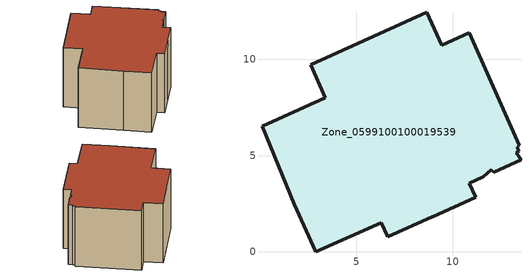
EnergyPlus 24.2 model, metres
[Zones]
Zone_0599100100019539
 floor ground (C_G): 8.65,12.44 9.42,10.72 10.85,11.37 13.44,5.54 13.32,5.44 13.4,5.22 13.28,5.14 13.53,4.78 12.13,4.14 12,4.27 11.57,3.89 10.85,3.57 11.17,2.84 8.95,1.84 8.92,1.82 6.62,0.79 6.29,1.52 2.89,0 1.79,2.46 0.11,6.52 3.39,8 2.63,9.71 z0
 wall outside (C_F): 9.42,10.72 8.65,12.44 2.63,9.71 3.39,8 0.11,6.52 1.79,2.46 2.89,0 6.29,1.52 6.62,0.79 8.92,1.82 8.95,1.84 11.17,2.84 10.85,3.57 11.57,3.89 12,4.27 12.13,4.14 13.53,4.78 13.28,5.14 13.4,5.22 13.32,5.44 13.44,5.54 10.85,11.37 9.42,10.72 z0:6.55
 roof outside (C_R): 0.11,6.52 1.79,2.46 2.89,0 6.29,1.52 6.62,0.79 8.92,1.82 8.95,1.84 11.17,2.84 10.85,3.57 11.57,3.89 12,4.27 12.13,4.14 13.53,4.78 13.28,5.14 13.4,5.22 13.32,5.44 13.44,5.54 10.85,11.37 9.42,10.72 8.65,12.44 2.63,9.71 3.39,8 z6.55
[BUILDING]
Pand.0599100100019539: North Axis=0; Terrain=City; Loads Convergence Tolerance Value=0.04; Temperature Convergence Tolerance Value=0.4; Solar Distribution=FullExterior; Maximum Number of Warmup Days=25; Minimum Number of Warmup Days=1
[Site:Location]
Rotterdam.The.Hague.AP_ZH_NLD Design_Conditions: Latitude=51.96; Longitude=4.45; Time Zone=1; Elevation=-4.5
[SITE:GROUNDTEMPERATURE:BUILDINGSURFACE]
18, 18, 18, 18, 18, 18, 18, 18, 18, 18, 18, 18
[MATERIAL] Thermal Absorptance=0.9; Solar Absorptance=0.7; Visible Absorptance=0.7
Name | Roughness | Thickness | Conductivity | Density | Specific Heat
G.D.2015-2018 | MediumSmooth | 0.15 | 0.0428571 | 540 | 1210
F.D.2015-2018 | Rough | 0.3 | 0.0666667 | 1920 | 840
R.D.2015-2018 | MediumRough | 0.2 | 0.0333333 | 1500 | 1000
[CONSTRUCTION]
C_G: G.D.2015-2018
C_F: F.D.2015-2018
C_R: R.D.2015-2018
[ZONE]
Zone_0599100100019539: Type=1; Multiplier=1; Ceiling Height=Autocalculate; Volume=Autocalculate; Floor Area=autocalculate; Part of Total Floor Area=Yes
[ZONEINFILTRATION:DESIGNFLOWRATE]
Infil_Zone_0599100100019539: Zone or ZoneList or Space or SpaceList=Zone_0599100100019539; Schedule=AlwaysOn; Design Flow Rate Calculation Method=Flow/Area; Flow Rate per Floor Area=0.0021; Constant Term Coefficient=1; Temperature Term Coefficient=0; Velocity Term Coefficient=0; Velocity Squared Term Coefficient=0
[HVACTEMPLATE:ZONE:IDEALLOADSAIRSYSTEM]
Zone_0599100100019539: Maximum Heating Supply Air Temperature=50; Minimum Cooling Supply Air Temperature=13; Maximum Heating Supply Air Humidity Ratio=0.0156; Minimum Cooling Supply Air Humidity Ratio=0.0077; Heating Limit=NoLimit; Cooling Limit=NoLimit; Dehumidification Control Type=ConstantSensibleHeatRatio; Cooling Sensible Heat Ratio=0.7; Dehumidification Setpoint=60; Humidification Control Type=None; Humidification Setpoint=30; Outdoor Air Method=None; Outdoor Air Flow Rate per Person=0.00944; Outdoor Air Flow Rate per Zone Floor Area=0; Outdoor Air Flow Rate per Zone=0; Demand Controlled Ventilation Type=None; Outdoor Air Economizer Type=NoEconomizer; Heat Recovery Type=None; Sensible Heat Recovery Effectiveness=0.7; Latent Heat Recovery Effectiveness=0.65
[ZONECONTROL:THERMOSTAT]
ThermostatControl_Zone_0599100100019539: Zone or ZoneList=Zone_0599100100019539; Control Type Schedule=DualSetpointControlType; Control 1=Thermostat_Zone_0599100100019539; Temperature Difference Between Cutout And Setpoint=0
[THERMOSTATSETPOINT:DUALSETPOINT]
Thermostat_Zone_0599100100019539: Heating Setpoint Temperature Schedule=HeatingSetpoint_Zone_0599100100019539; Cooling Setpoint Temperature Schedule=CoolingSetpoint_Zone_0599100100019539
[SCHEDULE:COMPACT]
HeatingSetpoint_Zone_0599100100019539: Through: 12/31, For: AllDays, Until: 24:00, 21
CoolingSetpoint_Zone_0599100100019539: Through: 12/31, For: AllDays, Until: 24:00, 24
DualSetpointControlType: Through: 12/31, For: AllDays, Until: 24:00, 4
AlwaysOn: Through: 12/31, For: AllDays, Until: 24:00, 1
